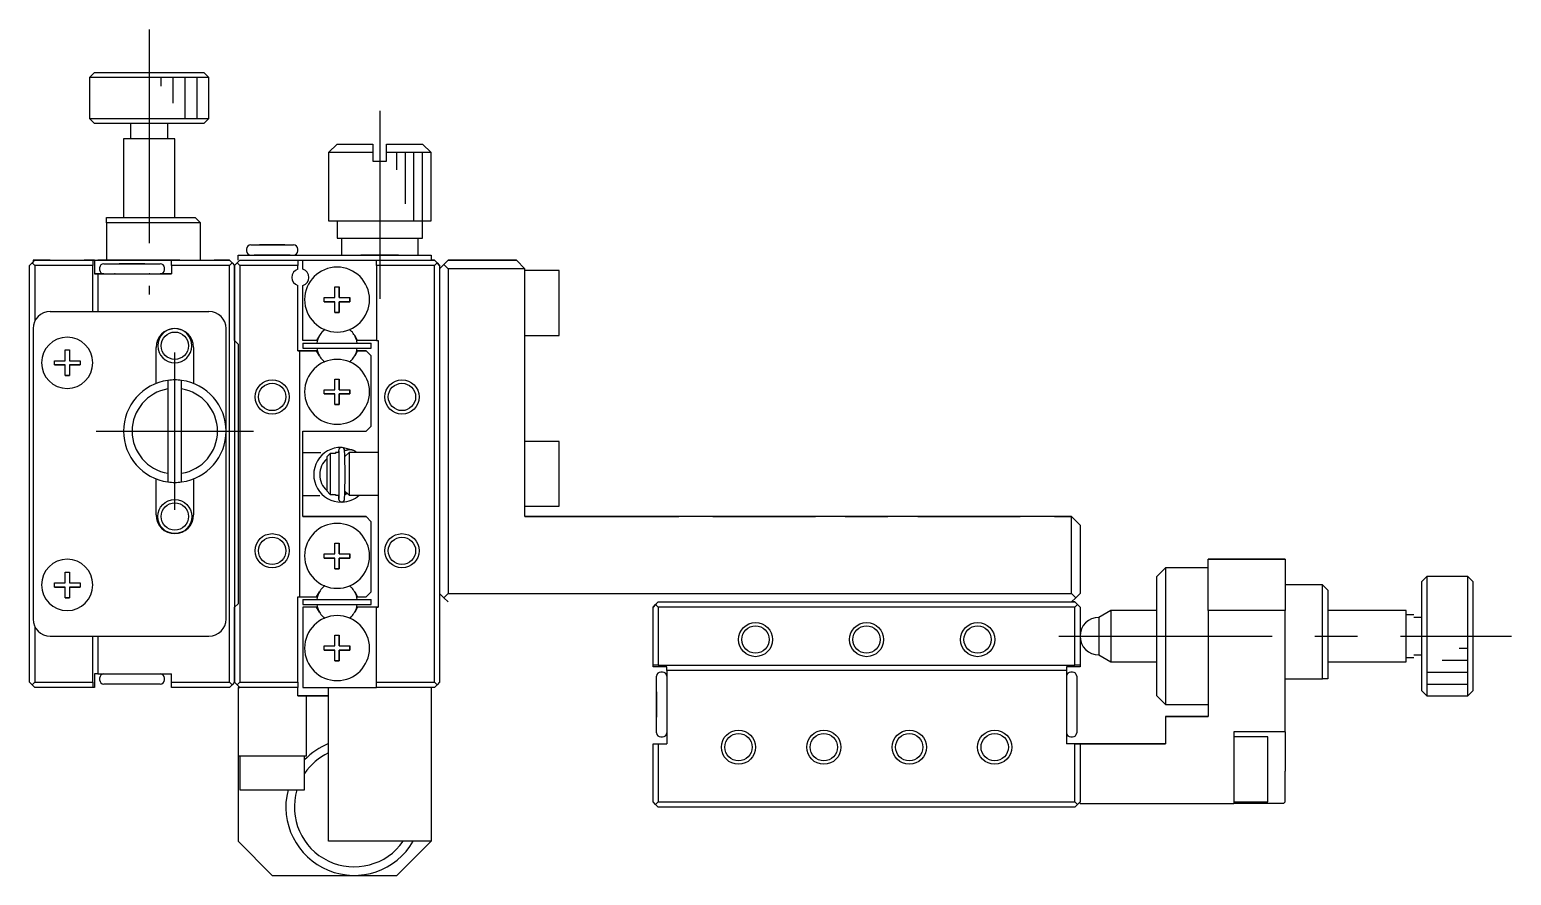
# Model space of a CAD drawing. Extents: x 1 to 351, y 49 to 350.
# Drawn here: x 1.3 to 88.1, y 188.2 to 237.7 of the extents above; entities that cross this region are included whole.
import ezdxf

# ---------------------------------------------------------------- set-up
doc = ezdxf.new("R2010")
doc.units = 0
doc.header["$LTSCALE"] = 10
doc.linetypes.add('CENTER', pattern=[2, 1.25, -0.25, 0.25, -0.25])
doc.layers.get('0').update_dxf_attribs({"linetype": 'CONTINUOUS'})
doc.layers.add('CENTER', color=1, linetype='CENTER')

msp = doc.modelspace()

# ---------------------------------------------------------------- linework, layer by layer
at = {"color": 7, "linetype": 'CONTINUOUS'}
for p, q in [((5.114697, 235.218315), (4.814697, 234.918315)), ((5.114697, 235.218315), (11.514697, 235.218315)), ((5.114697, 235.218315), (11.514697, 235.218315)), ((11.814697, 234.918315), (11.514697, 235.218315)), ((11.814697, 234.918315), (4.814697, 234.918315)), ((4.814697, 234.918315), (4.814697, 232.518315)), ((11.814697, 232.518315), (11.814697, 234.918315)), ((4.814697, 232.518315), (11.814697, 232.518315)), ((4.814697, 232.518315), (5.114697, 232.218315)), ((11.514697, 232.218315), (11.814697, 232.518315)), ((11.514697, 232.218315), (5.114697, 232.218315)), ((7.214697, 232.218315), (7.214697, 231.318315)), ((9.414697, 231.318315), (9.414697, 232.218315)), ((7.064697, 231.318315), (6.814697, 231.318315)), ((9.814697, 231.318315), (6.814697, 231.318315)), ((6.814697, 231.318315), (6.814697, 226.718335)), ((9.814697, 231.318315), (9.564697, 231.318315)), ((9.814697, 226.718335), (9.814697, 231.318315)), ((19.314697, 231.018315), (18.814697, 230.518315)), ((19.314697, 231.018315), (21.414697, 231.018315)), ((19.314697, 231.018315), (21.414697, 231.018315)), ((21.414697, 231.018315), (21.414697, 230.518315)), ((22.214697, 231.018315), (24.314697, 231.018315)), ((22.214697, 231.018315), (24.314697, 231.018315)), ((22.214697, 230.518315), (22.214697, 231.018315)), ((24.814697, 230.518315), (24.314697, 231.018315)), ((21.414697, 230.518315), (18.814697, 230.518315)), ((18.814697, 230.518315), (18.814697, 226.518315)), ((21.414697, 230.518315), (21.414697, 230.018315)), ((21.414697, 230.018315), (22.214697, 230.018315)), ((21.414697, 230.018315), (22.214697, 230.018315)), ((24.814697, 230.518315), (22.214697, 230.518315)), ((22.214697, 230.018315), (22.214697, 230.518315)), ((24.814697, 226.518315), (24.814697, 230.518315)), ((5.814697, 226.718315), (6.814697, 226.718315)), ((5.814697, 226.718315), (11.014697, 226.718315)), ((5.814697, 226.418315), (5.814697, 226.718315)), ((11.314697, 226.418315), (5.814697, 226.418315)), ((5.814697, 226.418315), (5.814697, 224.218315)), ((9.814697, 226.718315), (11.014697, 226.718315)), ((11.314697, 226.418315), (11.014697, 226.718315)), ((11.314697, 224.218315), (11.314697, 226.418315)), ((18.814697, 226.518315), (24.814697, 226.518315)), ((19.314697, 226.518315), (19.314697, 225.518315)), ((24.314697, 225.518315), (24.314697, 226.518315)), ((14.014697, 224.868315), (14.014697, 224.768315)), ((14.264697, 225.118315), (16.764697, 225.118315)), ((14.264697, 225.118315), (15.389697, 225.118315)), ((14.764697, 225.118315), (15.389697, 225.118315)), ((15.389697, 225.118315), (14.764697, 225.118315)), ((15.389697, 225.118315), (15.639697, 225.118315)), ((15.639697, 225.118315), (15.389697, 225.118315)), ((15.389697, 225.118315), (15.639697, 225.118315)), ((15.639697, 225.118315), (16.764697, 225.118315)), ((16.264697, 225.118315), (15.639697, 225.118315)), ((15.639697, 225.118315), (16.264697, 225.118315)), ((17.014697, 224.768315), (17.014697, 224.868315)), ((19.314697, 225.518315), (19.714796, 225.518315)), ((19.564697, 225.518315), (19.564697, 224.518315)), ((19.714796, 225.518315), (23.914597, 225.518315)), ((23.914597, 225.518315), (24.314697, 225.518315)), ((24.064697, 224.518315), (24.064697, 225.518315)), ((1.514697, 224.118315), (1.314697, 223.918315)), ((1.314697, 223.918315), (1.514697, 224.118315)), ((1.314697, 223.918315), (1.464697, 224.068315)), ((1.464697, 224.068315), (1.314697, 223.918315)), ((1.314697, 199.518315), (1.314697, 223.918315)), ((1.464697, 224.068315), (1.614697, 224.218315)), ((1.614697, 224.218315), (1.464697, 224.068315)), ((1.614697, 223.918315), (1.464697, 224.068315)), ((1.514697, 224.218315), (1.614697, 224.218315)), ((1.614697, 224.218315), (1.514697, 224.218315)), ((1.514697, 224.218315), (1.514697, 224.118315)), ((1.614697, 224.218315), (5.014697, 224.218315)), ((2.514702, 224.218315), (1.614697, 224.218315)), ((5.014697, 223.918315), (1.614697, 223.918315)), ((1.614697, 223.918315), (1.614697, 220.654205)), ((5.014697, 224.218315), (4.514692, 224.218315)), ((5.014697, 224.218315), (4.664697, 224.218315)), ((5.014697, 224.218315), (4.664697, 224.218315)), ((5.014697, 224.218315), (5.014697, 223.918315)), ((5.114697, 224.218315), (5.014697, 224.218315)), ((5.014697, 224.218315), (5.114697, 224.218315)), ((5.014697, 221.218315), (5.014697, 223.918315)), ((5.114697, 224.218315), (9.614697, 224.218315)), ((5.114697, 224.218315), (5.814697, 224.218315)), ((5.114697, 224.218315), (5.114697, 223.418315)), ((5.814697, 224.218315), (5.314697, 224.218315)), ((5.814697, 224.218315), (5.314697, 224.218315)), ((5.664697, 224.018315), (7.314697, 224.018315)), ((5.664697, 224.018315), (7.189697, 224.018315)), ((9.614697, 224.218315), (5.814697, 224.218315)), ((6.564697, 224.018315), (7.189697, 224.018315)), ((7.189697, 224.018315), (6.564697, 224.018315)), ((7.189697, 224.018315), (7.439697, 224.018315)), ((7.439697, 224.018315), (7.189697, 224.018315)), ((7.189697, 224.018315), (7.439697, 224.018315)), ((7.314697, 224.018315), (8.964697, 224.018315)), ((7.439697, 224.018315), (8.964697, 224.018315)), ((8.064697, 224.018315), (7.439697, 224.018315)), ((7.439697, 224.018315), (8.064697, 224.018315)), ((9.614697, 224.218315), (13.014697, 224.218315)), ((9.614697, 223.918315), (9.614697, 224.218315)), ((9.714697, 224.218315), (9.614697, 224.218315)), ((9.614697, 224.218315), (9.714697, 224.218315)), ((10.114702, 224.218315), (9.614697, 224.218315)), ((13.014697, 223.918315), (9.614697, 223.918315)), ((9.614697, 223.918315), (9.614697, 223.418315)), ((13.014697, 224.218315), (12.114692, 224.218315)), ((13.014697, 224.218315), (13.164697, 224.068315)), ((13.164697, 224.068315), (13.014697, 224.218315)), ((13.164697, 224.068315), (13.014697, 223.918315)), ((13.014697, 199.518315), (13.014697, 223.918315)), ((13.164697, 224.068315), (13.314697, 223.918315)), ((13.164697, 224.068315), (13.314697, 223.918315)), ((13.464697, 224.068315), (13.314697, 223.918315)), ((13.314697, 223.918315), (13.464697, 224.068315)), ((13.314697, 219.518315), (13.314697, 223.918315)), ((13.314697, 223.918315), (13.314697, 219.518315)), ((13.464697, 224.068315), (13.614697, 224.218315)), ((13.614697, 224.218315), (13.464697, 224.068315)), ((13.614697, 223.918315), (13.464697, 224.068315)), ((13.514697, 224.518315), (14.514697, 224.518315)), ((13.514697, 224.518315), (14.514697, 224.518315)), ((13.514697, 224.218315), (13.514697, 224.518315)), ((13.614697, 224.218315), (17.014697, 224.218315)), ((17.014697, 223.918315), (13.614697, 223.918315)), ((13.614697, 223.918315), (13.614697, 199.518315)), ((14.514697, 224.518315), (14.464697, 224.518315)), ((16.564697, 224.518315), (14.464697, 224.518315)), ((14.514697, 224.518315), (14.464697, 224.518315)), ((14.514697, 224.518315), (14.464697, 224.518315)), ((14.514697, 224.518315), (23.814697, 224.518315)), ((16.564697, 224.518315), (16.514697, 224.518315)), ((16.564697, 224.518315), (16.514697, 224.518315)), ((16.564697, 224.518315), (16.514697, 224.518315)), ((16.764697, 224.518315), (19.564697, 224.518315)), ((17.014697, 224.218315), (17.314697, 224.218315)), ((17.014697, 224.218315), (17.014697, 223.918315)), ((17.014697, 223.695285), (17.014697, 223.918315)), ((17.314697, 224.218315), (21.614697, 224.218315)), ((17.314697, 223.695285), (17.314697, 224.218315)), ((22.914697, 224.518315), (20.714697, 224.518315)), ((21.614697, 224.218315), (25.014697, 224.218315)), ((21.614697, 223.918315), (21.614697, 224.218315)), ((25.014697, 223.918315), (21.614697, 223.918315)), ((21.614697, 223.918315), (21.614697, 219.518315)), ((23.814697, 224.518315), (24.814697, 224.518315)), ((24.064697, 224.518315), (24.814697, 224.518315)), ((24.814697, 224.518315), (24.814697, 224.218315)), ((25.014697, 224.218315), (24.814697, 224.218315)), ((25.014697, 224.218315), (25.164697, 224.068315)), ((25.164697, 224.068315), (25.014697, 224.218315)), ((25.164697, 224.068315), (25.014697, 223.918315)), ((25.014697, 199.518315), (25.014697, 223.918315)), ((25.314697, 223.918315), (25.164697, 224.068315)), ((25.164697, 224.068315), (25.314697, 223.918315)), ((25.564697, 223.968315), (25.314697, 223.718315)), ((25.314697, 223.718315), (25.564697, 223.968315)), ((25.314697, 223.918315), (25.314697, 199.518315)), ((25.814697, 224.218315), (25.564697, 223.968315)), ((25.564697, 223.968315), (25.814697, 224.218315)), ((25.814697, 223.718315), (25.564697, 223.968315)), ((25.814697, 224.218315), (29.814697, 224.218315)), ((29.814697, 224.218315), (25.814697, 224.218315)), ((30.314697, 223.718315), (29.814697, 224.218315)), ((29.814697, 224.218315), (30.314697, 223.718315)), ((5.114697, 223.418315), (5.314697, 223.418315)), ((5.314697, 223.418315), (5.114697, 223.418315)), ((5.314697, 223.418315), (5.314697, 221.218315)), ((5.314697, 223.418315), (9.614697, 223.418315)), ((5.664697, 223.418315), (5.314697, 223.418315)), ((5.664697, 223.418315), (5.314697, 223.418315)), ((5.664697, 223.418315), (5.314697, 223.418315)), ((5.414697, 223.768315), (5.414697, 223.668315)), ((6.314697, 223.418315), (6.283694, 223.418315)), ((8.3457, 223.418315), (8.314697, 223.418315)), ((9.614697, 223.418315), (8.964697, 223.418315)), ((9.214697, 223.668315), (9.214697, 223.768315)), ((30.314697, 223.718315), (25.814697, 223.718315)), ((25.814697, 223.718315), (25.814697, 204.718315)), ((30.314697, 209.218315), (30.314697, 223.718315)), ((32.314697, 223.618315), (30.314697, 223.618315)), ((32.314697, 219.818315), (32.314697, 223.618315)), ((17.014697, 218.918315), (17.014697, 222.741346)), ((17.314697, 219.518315), (17.314697, 222.741346)), ((19.189697, 222.668315), (19.439697, 222.668315)), ((19.189697, 222.043315), (19.189697, 222.668315)), ((19.439697, 222.668315), (19.439697, 222.043315)), ((19.439697, 222.043315), (19.439697, 222.668315)), ((2.514697, 221.218315), (11.814697, 221.218315)), ((2.514697, 221.218315), (5.014697, 221.218315)), ((5.014697, 221.218315), (5.314697, 221.218315)), ((5.314697, 221.218315), (11.814697, 221.218315)), ((18.564697, 222.043315), (19.189697, 222.043315)), ((18.564697, 221.793315), (18.564697, 222.043315)), ((19.189697, 221.793315), (18.564697, 221.793315)), ((18.564697, 221.793315), (19.189697, 221.793315)), ((19.189697, 221.168315), (19.189697, 221.793315)), ((19.439697, 222.043315), (20.064697, 222.043315)), ((19.439697, 221.793315), (19.439697, 221.168315)), ((20.064697, 221.793315), (19.439697, 221.793315)), ((19.439697, 221.168315), (19.439697, 221.793315)), ((19.439697, 221.793315), (20.064697, 221.793315)), ((20.064697, 222.043315), (20.064697, 221.793315)), ((20.064697, 221.793315), (20.064697, 222.043315)), ((19.439697, 221.168315), (19.189697, 221.168315)), ((19.189697, 221.168315), (19.439697, 221.168315)), ((1.514697, 220.218315), (1.514697, 203.218315)), ((12.814697, 214.218315), (12.814697, 220.218315)), ((13.314697, 219.518315), (13.514697, 219.318315)), ((13.314697, 219.518315), (13.314697, 203.918315)), ((18.113231, 219.518315), (17.314697, 219.518315)), ((18.283694, 219.813565), (18.113231, 219.518315)), ((20.516163, 219.518315), (20.3457, 219.813565)), ((21.614697, 219.518315), (20.516163, 219.518315)), ((21.614697, 219.518315), (21.714697, 219.518315)), ((21.714697, 219.518315), (21.714697, 212.518315)), ((30.314697, 219.818315), (32.314697, 219.818315)), ((3.389697, 218.968315), (3.639697, 218.968315)), ((3.389697, 218.343315), (3.389697, 218.968315)), ((3.639697, 218.968315), (3.639697, 218.343315)), ((8.714697, 217.009372), (8.714697, 219.118315)), ((10.914697, 219.118315), (10.914697, 217.009372)), ((13.514697, 219.318315), (13.514697, 204.118315)), ((17.114697, 218.918315), (17.014697, 218.918315)), ((17.014697, 218.918315), (17.114697, 218.918315)), ((17.114697, 218.918315), (17.114697, 204.518315)), ((17.114697, 218.918315), (18.113231, 218.918315)), ((18.113231, 218.918315), (17.114697, 218.918315)), ((17.314697, 219.368315), (21.314697, 219.368315)), ((17.314697, 219.368315), (17.314697, 219.068315)), ((17.314697, 219.068315), (21.314697, 219.068315)), ((18.283694, 218.623065), (18.113231, 218.918315)), ((18.113231, 218.918315), (18.283694, 218.623065)), ((20.516163, 218.918315), (20.3457, 218.623065)), ((20.3457, 218.623065), (20.516163, 218.918315)), ((21.014697, 218.918315), (20.516163, 218.918315)), ((20.516163, 218.918315), (21.014697, 218.918315)), ((21.314697, 218.618315), (21.014697, 218.918315)), ((21.014697, 218.918315), (21.314697, 218.618315)), ((21.314697, 219.068315), (21.314697, 219.368315)), ((21.314697, 214.518315), (21.314697, 218.618315)), ((2.764697, 218.343315), (3.389697, 218.343315)), ((2.764697, 218.093315), (2.764697, 218.343315)), ((3.389697, 218.093315), (2.764697, 218.093315)), ((2.764697, 218.093315), (3.389697, 218.093315)), ((3.389697, 217.468315), (3.389697, 218.093315)), ((3.639697, 218.343315), (4.264697, 218.343315)), ((3.639697, 218.093315), (3.639697, 217.468315)), ((4.264697, 218.093315), (3.639697, 218.093315)), ((3.639697, 218.093315), (4.264697, 218.093315)), ((4.264697, 218.343315), (4.264697, 218.093315)), ((3.639697, 217.468315), (3.389697, 217.468315)), ((3.389697, 217.468315), (3.639697, 217.468315)), ((9.414697, 217.191529), (9.414697, 216.686108)), ((9.414697, 217.191529), (9.414697, 211.245102)), ((10.214697, 216.686108), (10.214697, 217.191529)), ((19.189697, 217.268315), (19.439697, 217.268315)), ((19.189697, 216.643315), (19.189697, 217.268315)), ((19.439697, 217.268315), (19.439697, 216.643315)), ((19.439697, 216.643315), (19.439697, 217.268315)), ((9.414697, 216.686108), (9.414697, 211.750523)), ((10.214697, 211.750523), (10.214697, 216.686108)), ((18.564697, 216.643315), (19.189697, 216.643315)), ((18.564697, 216.393315), (18.564697, 216.643315)), ((19.189697, 216.393315), (18.564697, 216.393315)), ((18.564697, 216.393315), (19.189697, 216.393315)), ((19.189697, 215.768315), (19.189697, 216.393315)), ((19.439697, 216.643315), (20.064697, 216.643315)), ((19.439697, 216.393315), (19.439697, 215.768315)), ((20.064697, 216.393315), (19.439697, 216.393315)), ((19.439697, 215.768315), (19.439697, 216.393315)), ((19.439697, 216.393315), (20.064697, 216.393315)), ((20.064697, 216.643315), (20.064697, 216.393315)), ((20.064697, 216.393315), (20.064697, 216.643315)), ((19.439697, 215.768315), (19.189697, 215.768315)), ((19.189697, 215.768315), (19.439697, 215.768315)), ((21.014697, 214.218315), (21.314697, 214.518315)), ((12.814697, 203.218315), (12.814697, 214.218315)), ((17.314697, 214.218315), (21.014697, 214.218315)), ((17.314697, 209.218315), (17.314697, 214.218315)), ((32.314697, 213.618315), (30.314697, 213.618315)), ((32.314697, 209.818315), (32.314697, 213.618315)), ((18.36893, 212.948315), (17.314697, 212.948315)), ((18.914697, 212.918315), (18.714697, 212.708265)), ((18.714697, 212.708265), (18.714697, 210.728366)), ((18.914697, 212.918315), (18.914697, 210.518315)), ((19.214697, 212.918315), (18.914697, 212.918315)), ((19.214697, 212.968315), (19.214697, 212.918315)), ((19.414697, 212.968315), (19.214697, 212.968315)), ((19.401732, 213.048563), (19.397985, 212.96855)), ((19.426108, 213.171761), (19.401732, 213.048563)), ((19.413078, 213.058826), (19.413078, 210.279171)), ((19.414697, 212.968315), (19.414697, 210.468315)), ((19.418536, 212.964477), (19.414697, 212.968315)), ((19.495275, 213.245313), (19.426108, 213.171761)), ((19.594451, 213.268645), (19.495275, 213.245313)), ((19.691257, 213.231877), (19.594451, 213.268645)), ((20.299541, 213.078274), (19.609886, 213.26705)), ((19.750136, 213.148868), (19.691257, 213.231877)), ((19.777259, 213.063647), (19.764215, 213.057514)), ((20.014697, 212.968315), (19.774969, 212.728587)), ((19.807983, 213.076777), (19.777259, 213.063647)), ((19.839316, 213.088357), (19.807983, 213.076777)), ((19.871179, 213.098358), (19.839316, 213.088357)), ((19.903496, 213.106757), (19.871179, 213.098358)), ((19.936187, 213.113534), (19.903496, 213.106757)), ((19.96917, 213.118671), (19.936187, 213.113534)), ((20.002365, 213.122157), (19.96917, 213.118671)), ((20.035692, 213.123982), (20.002365, 213.122157)), ((20.014697, 212.968315), (20.014697, 210.468315)), ((21.714697, 212.968315), (20.014697, 212.968315)), ((20.069067, 213.124142), (20.035692, 213.123982)), ((20.102408, 213.122637), (20.069067, 213.124142)), ((20.135635, 213.119471), (20.102408, 213.122637)), ((20.168665, 213.11465), (20.135635, 213.119471)), ((20.201418, 213.108186), (20.168665, 213.11465)), ((20.233812, 213.100096), (20.201418, 213.108186)), ((20.265768, 213.090398), (20.233812, 213.100096)), ((20.297207, 213.079116), (20.265768, 213.090398)), ((20.328051, 213.066278), (20.297207, 213.079116)), ((20.358225, 213.051914), (20.328051, 213.066278)), ((20.387653, 213.03606), (20.358225, 213.051914)), ((20.414774, 213.019703), (20.387653, 213.03606)), ((20.399921, 212.975085), (20.396509, 212.968315)), ((20.403029, 212.981459), (20.399921, 212.975085)), ((20.405822, 212.987414), (20.403029, 212.981459)), ((20.408289, 212.992926), (20.405822, 212.987414)), ((20.423025, 213.013604), (20.407161, 212.968327)), ((20.410421, 212.997974), (20.408289, 212.992926)), ((20.41221, 213.002539), (20.410421, 212.997974)), ((20.413648, 213.006603), (20.41221, 213.002539)), ((20.41473, 213.010151), (20.413648, 213.006603)), ((20.414463, 213.019858), (20.41547, 213.018874)), ((20.415604, 213.014005), (20.41473, 213.010151)), ((20.41547, 213.018874), (20.415852, 213.016919)), ((20.415852, 213.016919), (20.415604, 213.014005)), ((20.41877, 213.013434), (20.423025, 213.013604)), ((20.475924, 212.968334), (20.422402, 213.005165)), ((9.414697, 211.750523), (9.414697, 211.245102)), ((10.214697, 211.245102), (10.214697, 211.750523)), ((21.714697, 212.518315), (21.714697, 210.918315)), ((8.714697, 209.318315), (8.714697, 211.427258)), ((10.914697, 211.427258), (10.914697, 209.318315)), ((21.714697, 210.918315), (21.714697, 203.918315)), ((17.314697, 210.448315), (18.29991, 210.448315)), ((18.714697, 210.728366), (18.914697, 210.518315)), ((18.914697, 210.518315), (19.214697, 210.518315)), ((19.216331, 210.464353), (19.062343, 210.518081)), ((19.077982, 210.5116), (19.084697, 210.518315)), ((19.092026, 210.518045), (19.092321, 210.50576)), ((19.134971, 210.505536), (19.128805, 210.492177)), ((19.142597, 210.518315), (19.134971, 210.505536)), ((19.214697, 210.518315), (19.214697, 210.468315)), ((19.214697, 210.468315), (19.414697, 210.468315)), ((19.395997, 210.428175), (19.216331, 210.464353)), ((19.278404, 210.468186), (19.298139, 210.444494)), ((19.394862, 210.468152), (19.398432, 210.357883)), ((19.398432, 210.357883), (19.404301, 210.254205)), ((19.404301, 210.254205), (19.432242, 210.155048)), ((19.414697, 210.468315), (19.421826, 210.475444)), ((19.432242, 210.155048), (19.510524, 210.084811)), ((19.510524, 210.084811), (19.61533, 210.071944)), ((19.61533, 210.071944), (19.70866, 210.121648)), ((19.70866, 210.121648), (19.756705, 210.213238)), ((19.919278, 210.563613), (19.77264, 210.497901)), ((19.903844, 210.57916), (19.774076, 210.565237)), ((19.776667, 210.706345), (20.014697, 210.468315)), ((20.014697, 210.468315), (21.714697, 210.468315)), ((21.014697, 209.218315), (17.314697, 209.218315)), ((17.314697, 209.218315), (21.014697, 209.218315)), ((21.314697, 208.918315), (21.014697, 209.218315)), ((21.014697, 209.218315), (21.314697, 208.918315)), ((30.314697, 209.818315), (32.314697, 209.818315)), ((62.314697, 209.218315), (30.314697, 209.218315)), ((30.314697, 209.218315), (39.314702, 209.218315)), ((41.314692, 209.218315), (47.314702, 209.218315)), ((49.064697, 209.218325), (50.314697, 209.218325)), ((49.064697, 209.218325), (51.564697, 209.218325)), ((50.314697, 209.218325), (51.564697, 209.218325)), ((53.314692, 209.218315), (59.314702, 209.218315)), ((61.314692, 209.218315), (62.314697, 209.218315)), ((62.314697, 204.718315), (62.314697, 209.218315)), ((62.814697, 208.718315), (62.314697, 209.218315)), ((62.314697, 209.218315), (62.814697, 208.718315)), ((21.314697, 204.818315), (21.314697, 208.918315)), ((62.814697, 208.718315), (62.814697, 204.718315)), ((19.189697, 207.668315), (19.439697, 207.668315)), ((19.189697, 207.043315), (19.189697, 207.668315)), ((19.439697, 207.668315), (19.439697, 207.043315)), ((19.439697, 207.043315), (19.439697, 207.668315)), ((18.564697, 207.043315), (19.189697, 207.043315)), ((18.564697, 206.793315), (18.564697, 207.043315)), ((19.189697, 206.793315), (18.564697, 206.793315)), ((18.564697, 206.793315), (19.189697, 206.793315)), ((19.189697, 206.168315), (19.189697, 206.793315)), ((19.439697, 207.043315), (20.064697, 207.043315)), ((19.439697, 206.793315), (19.439697, 206.168315)), ((20.064697, 206.793315), (19.439697, 206.793315)), ((19.439697, 206.793315), (20.064697, 206.793315)), ((19.439697, 206.168315), (19.439697, 206.793315)), ((20.064697, 207.043315), (20.064697, 206.793315)), ((20.064697, 206.793315), (20.064697, 207.043315)), ((70.314697, 206.718315), (74.814697, 206.718315)), ((70.314697, 203.718315), (70.314697, 206.718315)), ((74.814697, 206.718315), (70.314697, 206.718315)), ((74.814697, 206.718315), (74.814697, 203.718315)), ((3.389697, 205.968315), (3.639697, 205.968315)), ((3.389697, 205.343315), (3.389697, 205.968315)), ((3.639697, 205.968315), (3.639697, 205.343315)), ((19.439697, 206.168315), (19.189697, 206.168315)), ((19.189697, 206.168315), (19.439697, 206.168315)), ((67.814697, 206.218315), (67.314697, 205.718315)), ((67.314697, 198.718315), (67.314697, 205.718315)), ((67.814697, 206.218315), (67.814697, 198.218315)), ((70.314697, 206.218315), (67.814697, 206.218315)), ((83.114697, 205.718315), (82.814697, 205.418315)), ((83.114697, 205.718315), (83.114697, 198.718315)), ((85.514697, 205.718315), (83.114697, 205.718315)), ((85.514697, 198.718315), (85.514697, 205.718315)), ((85.814697, 205.418315), (85.514697, 205.718315)), ((2.764697, 205.343315), (3.389697, 205.343315)), ((2.764697, 205.093315), (2.764697, 205.343315)), ((3.389697, 205.093315), (2.764697, 205.093315)), ((2.764697, 205.093315), (3.389697, 205.093315)), ((3.389697, 204.468315), (3.389697, 205.093315)), ((3.639697, 205.343315), (4.264697, 205.343315)), ((3.639697, 205.093315), (3.639697, 204.468315)), ((4.264697, 205.093315), (3.639697, 205.093315)), ((3.639697, 205.093315), (4.264697, 205.093315)), ((4.264697, 205.343315), (4.264697, 205.093315)), ((18.113231, 204.518315), (18.283694, 204.813565)), ((20.3457, 204.813565), (20.516163, 204.518315)), ((21.014697, 204.518315), (21.314697, 204.818315)), ((77.014697, 205.218315), (74.814697, 205.218315)), ((77.014697, 199.718315), (77.014697, 205.218315)), ((77.314697, 204.918315), (77.014697, 205.218315)), ((77.314697, 204.918315), (77.314697, 199.718315)), ((82.814697, 199.018315), (82.814697, 205.418315)), ((85.814697, 205.418315), (85.814697, 199.018315)), ((3.639697, 204.468315), (3.389697, 204.468315)), ((3.389697, 204.468315), (3.639697, 204.468315)), ((13.514697, 204.118315), (13.314697, 203.918315)), ((13.314697, 203.918315), (13.514697, 204.118315)), ((13.314697, 199.518315), (13.314697, 203.918315)), ((13.314697, 203.918315), (13.314697, 199.518315)), ((17.014697, 204.518315), (17.114697, 204.518315)), ((17.014697, 199.518315), (17.014697, 204.518315)), ((17.114697, 204.518315), (18.113231, 204.518315)), ((17.314697, 204.368315), (21.314697, 204.368315)), ((17.314697, 204.368315), (17.314697, 204.068315)), ((17.314697, 204.068315), (21.314697, 204.068315)), ((17.314697, 203.918315), (17.314697, 199.218315)), ((18.113231, 203.918315), (17.314697, 203.918315)), ((18.113231, 203.918315), (17.314697, 203.918315)), ((18.283694, 203.623065), (18.113231, 203.918315)), ((18.283694, 203.623065), (18.113231, 203.918315)), ((20.516163, 203.918315), (20.3457, 203.623065)), ((20.516163, 203.918315), (20.3457, 203.623065)), ((20.516163, 204.518315), (21.014697, 204.518315)), ((21.614697, 203.918315), (20.516163, 203.918315)), ((21.614697, 203.918315), (20.516163, 203.918315)), ((21.314697, 204.068315), (21.314697, 204.368315)), ((21.714697, 203.918315), (21.614697, 203.918315)), ((21.614697, 199.518315), (21.614697, 203.918315)), ((21.614697, 203.918315), (21.714697, 203.918315)), ((25.314697, 204.718315), (25.564697, 204.468315)), ((25.564697, 204.468315), (25.814697, 204.718315)), ((25.564697, 204.468315), (25.814697, 204.218315)), ((25.814697, 204.718315), (62.314697, 204.718315)), ((37.814697, 203.918315), (37.964697, 204.068315)), ((37.964697, 204.068315), (37.814697, 203.918315)), ((37.814697, 200.518315), (37.814697, 203.918315)), ((37.914697, 204.018315), (38.114697, 204.218315)), ((38.114697, 204.218315), (37.914697, 204.018315)), ((37.964697, 204.068315), (38.114697, 204.218315)), ((38.114697, 204.218315), (37.964697, 204.068315)), ((37.964697, 204.068315), (38.114697, 203.918315)), ((38.114697, 204.218315), (62.514697, 204.218315)), ((62.514697, 203.918315), (38.114697, 203.918315)), ((38.114697, 203.918315), (38.114697, 200.518315)), ((62.314697, 204.718315), (62.564697, 204.468315)), ((62.314697, 204.218315), (62.564697, 204.468315)), ((62.514697, 204.218315), (62.314697, 204.218315)), ((62.514697, 204.218315), (62.664697, 204.068315)), ((62.714697, 204.018315), (62.514697, 204.218315)), ((62.514697, 204.218315), (62.714697, 204.018315)), ((62.664697, 204.068315), (62.514697, 204.218315)), ((62.514697, 203.918315), (62.664697, 204.068315)), ((62.514697, 200.518315), (62.514697, 203.918315)), ((62.564697, 204.468315), (62.814697, 204.718315)), ((62.664697, 204.068315), (62.814697, 203.918315)), ((62.814697, 203.918315), (62.664697, 204.068315)), ((62.814697, 203.918315), (62.814697, 200.518315)), ((64.607517, 203.718315), (63.914697, 203.318315)), ((63.914697, 203.318315), (63.914697, 201.118315)), ((64.607517, 203.71832), (64.607517, 200.71831)), ((64.607517, 203.718315), (64.607517, 200.718315)), ((67.314678, 203.718315), (64.607517, 203.718315)), ((74.814697, 203.718315), (70.314697, 203.718315)), ((70.314697, 203.718315), (70.314697, 197.518315)), ((74.814697, 196.618315), (74.814697, 203.718315)), ((81.914697, 203.718315), (77.314716, 203.718315)), ((81.914697, 202.218315), (81.914697, 203.718315)), ((82.814697, 203.318315), (82.34771, 203.318315)), ((1.614697, 202.782425), (1.614697, 199.518315)), ((2.514697, 202.218315), (11.814697, 202.218315)), ((5.014697, 199.518315), (5.014697, 202.218315)), ((5.314697, 202.218315), (5.314697, 200.018315)), ((19.189697, 202.268315), (19.439697, 202.268315)), ((19.189697, 201.643315), (19.189697, 202.268315)), ((19.439697, 202.268315), (19.439697, 201.643315)), ((19.439697, 201.643315), (19.439697, 202.268315)), ((81.914697, 200.718315), (81.914697, 202.218315)), ((18.564697, 201.643315), (19.189697, 201.643315)), ((18.564697, 201.393315), (18.564697, 201.643315)), ((19.189697, 201.393315), (18.564697, 201.393315)), ((18.564697, 201.393315), (19.189697, 201.393315)), ((19.189697, 200.768315), (19.189697, 201.393315)), ((19.439697, 201.643315), (20.064697, 201.643315)), ((19.439697, 201.393315), (19.439697, 200.768315)), ((20.064697, 201.393315), (19.439697, 201.393315)), ((19.439697, 200.768315), (19.439697, 201.393315)), ((19.439697, 201.393315), (20.064697, 201.393315)), ((20.064697, 201.643315), (20.064697, 201.393315)), ((20.064697, 201.393315), (20.064697, 201.643315)), ((19.439697, 200.768315), (19.189697, 200.768315)), ((19.189697, 200.768315), (19.439697, 200.768315)), ((38.114697, 200.518315), (37.814697, 200.518315)), ((37.814697, 200.418315), (37.814697, 200.518315)), ((38.614697, 200.418315), (37.814697, 200.418315)), ((38.114697, 200.518315), (62.514697, 200.518315)), ((38.614697, 200.218315), (38.614697, 200.418315)), ((62.814697, 200.418315), (62.014697, 200.418315)), ((62.014697, 200.418315), (62.014697, 200.218315)), ((62.814697, 200.518315), (62.514697, 200.518315)), ((62.814697, 200.518315), (62.814697, 200.418315)), ((63.914697, 201.118315), (64.607517, 200.718315)), ((64.607517, 200.718315), (67.314678, 200.718315)), ((77.314716, 200.718315), (81.914697, 200.718315)), ((82.34771, 201.118315), (82.814697, 201.118315)), ((5.314697, 200.018315), (5.114697, 200.018315)), ((5.114697, 200.018315), (5.114697, 199.218315)), ((5.314697, 200.018315), (9.614697, 200.018315)), ((5.414697, 199.768315), (5.414697, 199.668315)), ((9.214697, 199.668315), (9.214697, 199.768315)), ((9.614697, 199.518315), (9.614697, 200.018315)), ((38.014697, 196.568315), (38.014697, 199.868315)), ((38.014697, 198.343315), (38.014697, 199.868315)), ((38.364697, 200.118315), (38.264697, 200.118315)), ((38.614697, 200.218315), (38.614697, 199.018315)), ((62.014697, 200.218315), (38.614697, 200.218315)), ((62.014697, 200.218315), (38.614697, 200.218315)), ((62.014697, 200.218315), (62.014697, 199.018315)), ((62.364697, 200.118315), (62.264697, 200.118315)), ((62.614697, 199.868315), (62.614697, 198.218315)), ((74.814697, 199.718315), (77.014697, 199.718315)), ((77.314697, 199.718315), (77.014697, 199.718315)), ((1.464697, 199.368315), (1.314697, 199.518315)), ((1.464697, 199.368315), (1.614697, 199.518315)), ((1.614697, 199.218315), (1.464697, 199.368315)), ((1.614697, 199.518315), (5.014697, 199.518315)), ((5.014697, 199.218315), (1.614697, 199.218315)), ((5.014697, 199.518315), (5.014697, 199.218315)), ((5.114697, 199.218315), (5.014697, 199.218315)), ((8.964697, 199.418315), (5.664697, 199.418315)), ((7.189697, 199.418315), (6.564697, 199.418315)), ((7.439697, 199.418315), (7.189697, 199.418315)), ((8.064697, 199.418315), (7.439697, 199.418315)), ((9.614697, 199.518315), (13.014697, 199.518315)), ((9.614697, 199.218315), (9.614697, 199.518315)), ((13.014697, 199.218315), (9.614697, 199.218315)), ((13.014697, 199.518315), (13.164697, 199.368315)), ((13.164697, 199.368315), (13.014697, 199.218315)), ((13.314697, 199.518315), (13.164697, 199.368315)), ((13.314697, 199.518315), (13.464697, 199.368315)), ((13.464697, 199.368315), (13.614697, 199.518315)), ((13.614697, 199.218315), (13.464697, 199.368315)), ((13.514697, 199.218315), (13.514697, 195.218315)), ((13.614697, 199.218315), (13.514697, 199.218315)), ((13.514697, 199.218315), (13.614697, 199.218315)), ((13.614697, 199.518315), (17.014697, 199.518315)), ((17.014697, 199.218315), (13.614697, 199.218315)), ((17.014697, 199.518315), (17.014697, 199.218315)), ((17.014697, 198.718315), (17.014697, 199.218315)), ((17.514697, 198.718315), (17.014697, 198.718315)), ((17.014697, 198.718315), (17.514697, 198.718315)), ((17.314697, 199.218315), (21.614697, 199.218315)), ((17.514697, 195.218315), (17.514697, 198.718315)), ((18.814697, 198.718315), (17.514697, 198.718315)), ((17.514697, 198.718315), (18.814697, 198.718315)), ((18.814697, 190.218315), (18.814697, 199.218315)), ((21.614697, 199.518315), (25.014697, 199.518315)), ((21.614697, 199.218315), (21.614697, 199.518315)), ((25.014697, 199.218315), (21.614697, 199.218315)), ((24.814697, 199.218315), (24.814697, 190.218315)), ((25.014697, 199.518315), (25.164697, 199.368315)), ((25.164697, 199.368315), (25.014697, 199.218315)), ((25.314697, 199.518315), (25.164697, 199.368315)), ((38.014697, 198.968315), (38.014697, 198.343315)), ((38.014697, 198.343315), (38.014697, 198.968315)), ((38.614697, 199.018315), (38.614697, 197.418315)), ((62.014697, 199.018315), (62.014697, 197.418315)), ((62.614697, 198.968315), (62.614697, 198.343315)), ((67.314697, 198.718315), (67.814697, 198.218315)), ((82.814697, 199.018315), (83.114697, 198.718315)), ((83.114697, 198.718315), (85.514697, 198.718315)), ((85.514697, 198.718315), (85.814697, 199.018315)), ((38.014697, 198.218315), (38.014697, 198.343315)), ((38.014697, 198.093315), (38.014697, 198.343315)), ((38.014697, 198.343315), (38.014697, 198.093315)), ((38.014697, 198.093315), (38.014697, 198.218315)), ((38.014697, 196.568315), (38.014697, 198.093315)), ((38.014697, 197.468315), (38.014697, 198.093315)), ((38.014697, 198.093315), (38.014697, 197.468315)), ((62.614697, 198.343315), (62.614697, 198.093315)), ((62.614697, 198.218315), (62.614697, 196.568315)), ((62.614697, 198.093315), (62.614697, 197.468315)), ((67.814697, 198.218315), (70.314697, 198.218315)), ((38.614697, 197.418315), (38.614697, 195.918315)), ((62.014697, 197.418315), (62.014697, 195.918315)), ((67.814697, 197.518315), (67.814697, 195.918315)), ((70.314697, 197.518315), (67.814697, 197.518315)), ((67.814697, 197.518315), (70.314697, 197.518315)), ((38.264697, 196.318315), (38.364697, 196.318315)), ((62.264697, 196.318315), (62.364697, 196.318315)), ((74.814697, 196.618315), (71.814697, 196.618315)), ((71.814697, 196.618315), (71.814697, 192.418315)), ((74.814697, 196.618315), (71.814697, 196.618315)), ((73.814697, 196.318315), (71.814697, 196.318315)), ((73.814697, 192.518315), (73.814697, 196.318315)), ((74.814697, 196.618315), (74.814697, 194.318315)), ((13.514697, 195.218315), (17.514697, 195.218315)), ((13.514697, 195.218315), (13.514697, 190.218315)), ((13.614697, 195.218315), (13.614697, 193.218315)), ((17.414697, 193.218315), (17.414697, 195.218315)), ((37.814697, 192.518315), (37.814697, 195.918315)), ((37.814697, 195.918315), (38.114697, 195.918315)), ((37.814697, 195.918315), (38.614697, 195.918315)), ((38.114697, 195.918315), (38.114697, 192.518315)), ((38.114697, 195.918315), (38.614697, 195.918315)), ((62.514697, 195.918315), (62.014697, 195.918315)), ((62.814697, 195.918315), (62.014697, 195.918315)), ((62.514697, 192.518315), (62.514697, 195.918315)), ((62.514697, 195.918315), (62.814697, 195.918315)), ((67.814697, 195.918315), (62.814697, 195.918315)), ((62.814697, 195.918315), (67.814697, 195.918315)), ((62.814697, 195.918315), (62.814697, 192.518315)), ((74.814697, 192.518315), (74.814697, 194.318315)), ((13.614697, 193.218315), (17.414697, 193.218315)), ((37.964697, 192.368315), (37.814697, 192.518315)), ((38.114697, 192.518315), (37.964697, 192.368315)), ((37.964697, 192.368315), (38.114697, 192.218315)), ((38.114697, 192.518315), (62.514697, 192.518315)), ((62.514697, 192.218315), (38.114697, 192.218315)), ((62.664697, 192.368315), (62.514697, 192.518315)), ((62.514697, 192.218315), (62.664697, 192.368315)), ((62.814697, 192.518315), (62.664697, 192.368315)), ((62.814697, 192.418315), (62.814697, 192.518315)), ((62.814697, 192.418315), (71.814697, 192.418315)), ((71.814697, 192.518315), (73.814697, 192.518315)), ((74.714697, 192.418315), (71.814697, 192.418315)), ((74.714697, 192.418315), (74.814697, 192.518315)), ((13.514697, 190.218315), (15.514697, 188.218315)), ((24.814697, 190.218315), (18.814697, 190.218315)), ((22.814697, 188.218315), (24.814697, 190.218315)), ((15.514697, 188.218315), (20.314697, 188.218315)), ((20.314697, 188.218315), (22.814697, 188.218315))]:
    msp.add_line(p, q, dxfattribs=at)
at = {"color": 3, "linetype": 'CONTINUOUS'}
for p, q in [((9.014697, 234.418315), (9.014697, 234.918315)), ((9.714697, 233.418315), (9.714697, 234.918315)), ((10.414697, 232.518315), (10.414697, 234.918315)), ((11.114697, 232.518315), (11.114697, 234.918315)), ((22.814697, 229.518315), (22.814697, 230.518315)), ((23.314697, 227.518315), (23.314697, 230.518315)), ((23.814697, 226.518315), (23.814697, 230.518315)), ((24.314697, 226.518315), (24.314697, 230.518315)), ((82.34771, 203.468315), (81.914697, 203.468315)), ((85.014697, 201.518315), (85.514697, 201.518315)), ((81.914697, 200.968315), (82.34771, 200.968315)), ((84.014697, 200.818315), (85.514697, 200.818315)), ((83.114697, 200.118315), (85.514697, 200.118315)), ((83.114697, 199.418315), (85.514697, 199.418315))]:
    msp.add_line(p, q, dxfattribs=at)
at = {"color": 7, "linetype": 'CONTINUOUS'}
for centre in [(9.814697, 219.218315), (15.514697, 216.218315), (23.114697, 216.218315), (9.814697, 209.218315), (15.514697, 207.218315), (23.114697, 207.218315), (43.814697, 202.018315), (50.314697, 202.018315), (56.814697, 202.018315), (42.814697, 195.718315), (47.814697, 195.718315), (52.814697, 195.718315), (57.814697, 195.718315)]:
    msp.add_circle(centre, 0.8, dxfattribs=at)
at = {"color": 3, "linetype": 'CONTINUOUS'}
for centre in [(15.514697, 216.218315), (23.114697, 216.218315), (9.814697, 209.218315), (15.514697, 207.218315), (23.114697, 207.218315), (43.814697, 202.018315), (50.314697, 202.018315), (56.814697, 202.018315), (42.814697, 195.718315), (47.814697, 195.718315), (52.814697, 195.718315), (57.814697, 195.718315)]:
    msp.add_circle(centre, 1, dxfattribs=at)
at = {"color": 7, "linetype": 'CONTINUOUS'}
for centre, radius, start, end in [((14.264697, 224.868315), 0.25, 90, 180), ((14.264697, 224.768315), 0.25, 180, 270), ((16.764697, 224.868315), 0.25, 0, 90), ((16.764697, 224.768315), 0.25, 270, 0), ((5.664697, 223.768315), 0.25, 90, 180), ((8.964697, 223.768315), 0.25, 0, 90), ((19.314697, 221.918315), 1.9, 270, 180), ((5.664697, 223.668315), 0.25, 180, 270), ((8.964697, 223.668315), 0.25, 270, 0), ((17.164697, 223.218315), 0.5, 107.457603, 252.542397), ((17.164697, 223.218315), 0.5, 287.457603, 72.542397), ((2.514697, 220.218315), 1, 90, 180), ((11.814697, 220.218315), 1, 0, 90), ((19.314697, 221.918315), 1.9, 180, 270), ((3.514697, 218.218315), 1.5, 0, 270), ((9.814697, 219.118315), 1.1, 0, 180), ((19.314697, 219.218316), 1.1905, 150.000042, 172.761686), ((19.314697, 219.218315), 1.1905, 135, 150), ((19.405697, 219.126175), 1.32, 128.260088, 134.965001), ((19.314697, 219.218316), 1.1905, 127.543078, 134.642946), ((19.314697, 219.218316), 1.1905, 44.999966, 52.456922), ((19.223697, 219.126175), 1.32, 45.034999, 51.739912), ((19.314697, 219.218315), 1.1905, 30, 45), ((19.314697, 219.218316), 1.1905, 7.238314, 30), ((19.314697, 219.218316), 1.1905, 187.238411, 210), ((19.314697, 219.218315), 1.1905, 210, 225), ((19.314697, 219.218315), 1.1905, 315, 330), ((19.314697, 219.218316), 1.1905, 330, 352.761589), ((3.514697, 218.218315), 1.5, 270, 0), ((19.314697, 216.518315), 1.9, 270, 180), ((19.405697, 219.310456), 1.32, 225.034999, 231.739912), ((19.314697, 219.218316), 1.1905, 225.000034, 232.457024), ((19.314697, 219.218316), 1.1905, 307.542976, 314.643568), ((19.223697, 219.310456), 1.32, 308.260088, 314.965001), ((9.814697, 214.218315), 3, 97.662256, 262.337744), ((9.814697, 214.218315), 3, 82.337744, 97.662256), ((9.814697, 214.218315), 3, 277.662256, 82.337744), ((9.814697, 214.218315), 2.5, 99.206896, 260.793104), ((9.814697, 214.218315), 2.5, 279.206896, 80.793104), ((19.314697, 216.518315), 1.9, 180, 270), ((19.548462, 211.668957), 1.599335, 89.436236, 270.629192), ((19.548436, 211.67056), 1.250326, 131.833987, 228.168466), ((-16.527858, 211.599867), 36.311048, 357.81148377, 2.44493502), ((9.814697, 214.218315), 3, 262.337744, 277.662256), ((19.554351, 211.66127), 1.591473, 271.97534, 311.422501), ((9.814697, 209.318315), 1.1, 180, 0), ((19.314697, 206.918315), 1.9, 270, 180), ((3.514697, 205.218315), 1.5, 0, 270), ((19.314697, 206.918315), 1.9, 180, 270), ((3.514697, 205.218315), 1.5, 270, 0), ((19.314697, 204.218316), 1.1905, 150.000042, 172.761686), ((19.314697, 204.218315), 1.1905, 135, 150), ((19.405697, 204.126175), 1.32, 128.260088, 134.965001), ((19.314697, 204.218316), 1.1905, 127.543078, 134.642946), ((19.314697, 204.218316), 1.1905, 44.999966, 52.456922), ((19.223697, 204.126175), 1.32, 45.034999, 51.739912), ((19.314697, 204.218315), 1.1905, 30, 45), ((19.314697, 204.218316), 1.1905, 7.238314, 30), ((19.314697, 204.218316), 1.1905, 187.238411, 210), ((19.314697, 204.218316), 1.1905, 329.999958, 352.761589), ((2.514697, 203.218315), 1, 180, 270), ((11.814697, 203.218315), 1, 270, 0), ((19.314697, 201.518315), 1.9, 270, 180), ((19.314697, 204.218315), 1.1905, 210, 225), ((19.405697, 204.310456), 1.32, 225.034999, 231.739912), ((19.314697, 204.218316), 1.1905, 225.000034, 232.457024), ((19.314697, 204.218316), 1.1905, 307.542976, 314.643568), ((19.223697, 204.310456), 1.32, 308.260088, 314.965001), ((19.314697, 204.218315), 1.1905, 315, 330), ((63.914697, 202.218315), 1.1, 90, 180), ((63.914697, 202.218315), 1.1, 180, 270), ((19.314697, 201.518315), 1.9, 180, 270), ((5.664697, 199.768315), 0.25, 90, 180), ((5.664697, 199.668315), 0.25, 180, 270), ((8.964697, 199.768315), 0.25, 0, 90), ((8.964697, 199.668315), 0.25, 270, 0), ((38.264697, 199.868315), 0.25, 90, 180), ((38.364697, 199.868315), 0.25, 0, 90), ((62.264697, 199.868315), 0.25, 90, 180), ((62.364697, 199.868315), 0.25, 0, 90), ((38.264697, 196.568315), 0.25, 180, 270), ((38.364697, 196.568315), 0.25, 270, 0), ((62.264697, 196.568315), 0.25, 180, 270), ((62.364697, 196.568315), 0.25, 270, 0), ((20.314697, 192.218315), 4, 112.024313, 136.468848), ((20.314697, 192.218315), 3.5, 115.376934, 145.952268), ((20.314697, 192.218315), 4, 165.522502, 330), ((20.314697, 192.218315), 3.5, 163.39845, 325.150096)]:
    msp.add_arc(centre, radius, start, end, dxfattribs=at)
at = {"color": 3, "linetype": 'CONTINUOUS'}
for start, end in [(90, 270), (270, 90)]:
    msp.add_arc((9.814697, 219.218315), 1, start, end, dxfattribs=at)
at = {"layer": 'CENTER', "color": 1, "linetype": 'CENTER'}
for p, q in [((8.314697, 237.718315), (8.314697, 222.218315)), ((21.814697, 232.968315), (21.814697, 221.968315)), ((9.814697, 209.618315), (9.814697, 218.818315)), ((5.214697, 214.218315), (14.414697, 214.218315)), ((61.564697, 202.218315), (88.064697, 202.218315))]:
    msp.add_line(p, q, dxfattribs=at)

doc.saveas('drawing.dxf')
